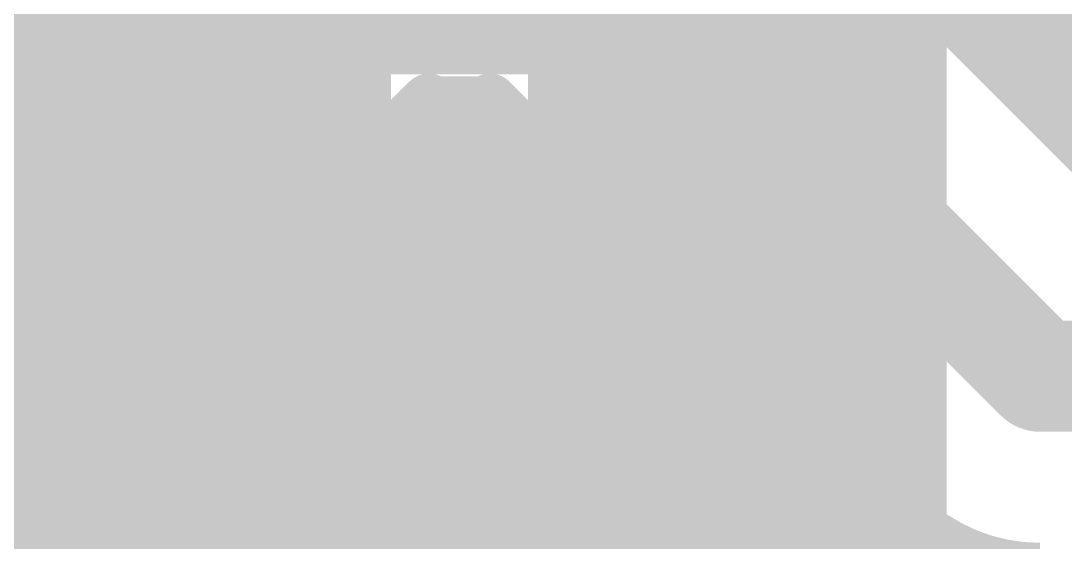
# Model space of a CAD drawing. Header units: inches. Extents: x -0.355 to 0.355, y -0.355 to 0.355.
# Drawn here: x -0.0311 to 0.0429, y -0.2155 to -0.1785 of the extents above; entities that cross this region are included whole.
import ezdxf

# ---------------------------------------------------------------- set-up
doc = ezdxf.new("R2010")
doc.units = ezdxf.units.IN
doc.header["$MEASUREMENT"] = 0
for name, color, linetype in [('BottomLayer', 5, 'Continuous'), ('BottomSolder', 6, 'Continuous'), ('TopLayer', 1, 'Continuous'), ('TopOverlay', 2, 'Continuous'), ('TopPaste', 8, 'Continuous'), ('TopSolder', 216, 'Continuous')]:
    doc.layers.add(name, color=color, linetype=linetype)

# ---------------------------------------------------------------- blocks, each defined once
blk = doc.blocks.new('BF83112DW7_D_7_F_4_B_4')
at = {"layer": 'BottomSolder'}
blk.add_hatch(color=6, dxfattribs=at).paths.add_polyline_path([(-0.1823464, 0.01974815), (-0.1585984, 0.01974815), (-0.1585984, -0.01974795), (-0.1823464, -0.01974795)])
blk = doc.blocks.new('A1004LF_06A_35')
at = {"layer": 'TopLayer'}
for points in [[(-0.03051155, -0.01181115), (-0.00885805, -0.01181115), (-0.00885805, -0.07480325), (-0.03051155, -0.07480325)], [(0.00885845, -0.01181115), (0.03051195, -0.01181115), (0.03051195, -0.07480325), (0.00885845, -0.07480325)]]:
    blk.add_hatch(color=1, dxfattribs=at).paths.add_polyline_path(points)
at = {"layer": 'TopPaste'}
for points in [[(-0.03051155, -0.01181115), (-0.00885805, -0.01181115), (-0.00885805, -0.07480325), (-0.03051155, -0.07480325)], [(0.00885845, -0.01181115), (0.03051195, -0.01181115), (0.03051195, -0.07480325), (0.00885845, -0.07480325)]]:
    blk.add_hatch(color=8, dxfattribs=at).paths.add_polyline_path(points)
at = {"layer": 'TopSolder'}
for points in [[(-0.03451155, -0.00781115), (-0.00485805, -0.00781115), (-0.00485805, -0.07880325), (-0.03451155, -0.07880325)], [(0.00485845, -0.00781115), (0.03451195, -0.00781115), (0.03451195, -0.07880325), (0.00485845, -0.07880325)]]:
    blk.add_hatch(color=216, dxfattribs=at).paths.add_polyline_path(points)

msp = doc.modelspace()

# ---------------------------------------------------------------- linework, layer by layer
at = {"layer": 'BottomLayer'}
for points in [[(0.2641026, -0.0787403, 0.003937, 0.003937, -6.854099371008116), (0.2641026, 0.0787401, 0.003937, 0.003937, 0)], [(0.1271747, -0.2175197, 0.003937, 0.003937, -0.6655036101489082), (-0.2442021, 0.0620764, 0.003937, 0.003937, 0)], [(0.2755906, -0.0039369, 0.003937, 0.003937, -0.8646889940292186), (-0.2641026, -0.0826771, 0.003937, 0.003937, 0)], [(0.0176177, -0.1607288, 0.003937, 0.003937, 0), (0.0468496, -0.1899607, 0.003937, 0.003937, 0)], [(-0.0352363, -0.1978346, 0.007874, 0.007874, 0), (-0.0078741, -0.1704724, 0.007874, 0.007874, 0)], [(0.0078741, -0.1704724, 0.007874, 0.007874, 0), (0.0411419, -0.2037402, 0.007874, 0.007874, 0)], [(0.0334671, -0.1765782, 0.003937, 0.003937, 0), (0.1797452, -0.1765782, 0.003937, 0.003937, 0)], [(0.0338608, -0.1769719, 0.003937, 0.003937, 0), (0.1793576, -0.1769719, 0.003937, 0.003937, 0)], [(0.0342545, -0.1773656, 0.003937, 0.003937, 0), (0.1789683, -0.1773656, 0.003937, 0.003937, 0)], [(0.0346482, -0.1777593, 0.003937, 0.003937, 0), (0.1785773, -0.1777593, 0.003937, 0.003937, 0)], [(0.0350419, -0.178153, 0.003937, 0.003937, 0), (0.1781845, -0.178153, 0.003937, 0.003937, 0)], [(0.0354356, -0.1785467, 0.003937, 0.003937, 0), (0.17779, -0.1785467, 0.003937, 0.003937, 0)], [(0.0358293, -0.1789404, 0.003937, 0.003937, 0), (0.1773938, -0.1789404, 0.003937, 0.003937, 0)], [(0.036223, -0.1793341, 0.003937, 0.003937, 0), (0.1769957, -0.1793341, 0.003937, 0.003937, 0)], [(0.0366167, -0.1797278, 0.003937, 0.003937, 0), (0.1765959, -0.1797278, 0.003937, 0.003937, 0)], [(0.0370104, -0.1801215, 0.003937, 0.003937, 0), (0.1761944, -0.1801215, 0.003937, 0.003937, 0)], [(0.0374041, -0.1805152, 0.003937, 0.003937, 0), (0.175791, -0.1805152, 0.003937, 0.003937, 0)], [(0.0377978, -0.1809089, 0.003937, 0.003937, 0), (0.1753858, -0.1809089, 0.003937, 0.003937, 0)], [(0.0381915, -0.1813026, 0.003937, 0.003937, 0), (0.1749788, -0.1813026, 0.003937, 0.003937, 0)], [(0.0385852, -0.1816963, 0.003937, 0.003937, 0), (0.1745699, -0.1816963, 0.003937, 0.003937, 0)], [(0.0389789, -0.18209, 0.003937, 0.003937, 0), (0.1741592, -0.18209, 0.003937, 0.003937, 0)], [(0.0393726, -0.1824837, 0.003937, 0.003937, 0), (0.1737467, -0.1824837, 0.003937, 0.003937, 0)], [(0.0397663, -0.1828774, 0.003937, 0.003937, 0), (0.1733322, -0.1828774, 0.003937, 0.003937, 0)], [(0.04016, -0.1832711, 0.003937, 0.003937, 0), (0.1729159, -0.1832711, 0.003937, 0.003937, 0)], [(0.0405537, -0.1836648, 0.003937, 0.003937, 0), (0.1724977, -0.1836648, 0.003937, 0.003937, 0)], [(-0.0254927, -0.2075782, 0.003937, 0.003937, 0), (-0.0021664, -0.1842519, 0.003937, 0.003937, 0)], [(-0.0023667, -0.1844522, 0.003937, 0.003937, 0), (0.0023667, -0.1844522, 0.003937, 0.003937, 0)], [(0.0021664, -0.1842519, 0.003937, 0.003937, 0), (0.0313983, -0.2134838, 0.003937, 0.003937, 0)], [(0.0409474, -0.1840585, 0.003937, 0.003937, 0), (0.1720775, -0.1840585, 0.003937, 0.003937, 0)], [(0.0413411, -0.1844522, 0.003937, 0.003937, 0), (0.1716555, -0.1844522, 0.003937, 0.003937, 0)], [(-0.0031541, -0.1852396, 0.003937, 0.003937, 0), (0.0031541, -0.1852396, 0.003937, 0.003937, 0)], [(-0.0027604, -0.1848459, 0.003937, 0.003937, 0), (0.0027604, -0.1848459, 0.003937, 0.003937, 0)], [(0.0417348, -0.1848459, 0.003937, 0.003937, 0), (0.1712314, -0.1848459, 0.003937, 0.003937, 0)], [(0.0421285, -0.1852396, 0.003937, 0.003937, 0), (0.1708055, -0.1852396, 0.003937, 0.003937, 0)], [(-0.0039415, -0.186027, 0.003937, 0.003937, 0), (0.0039415, -0.186027, 0.003937, 0.003937, 0)], [(-0.0035478, -0.1856333, 0.003937, 0.003937, 0), (0.0035478, -0.1856333, 0.003937, 0.003937, 0)], [(0.0425222, -0.1856333, 0.003937, 0.003937, 0), (0.1703775, -0.1856333, 0.003937, 0.003937, 0)], [(0.0429159, -0.186027, 0.003937, 0.003937, 0), (0.1699475, -0.186027, 0.003937, 0.003937, 0)], [(-0.0047289, -0.1868144, 0.003937, 0.003937, 0), (0.0047289, -0.1868144, 0.003937, 0.003937, 0)], [(-0.0043352, -0.1864207, 0.003937, 0.003937, 0), (0.0043352, -0.1864207, 0.003937, 0.003937, 0)], [(0.0433096, -0.1864207, 0.003937, 0.003937, 0), (0.1695156, -0.1864207, 0.003937, 0.003937, 0)], [(0.0437033, -0.1868144, 0.003937, 0.003937, 0), (0.1690816, -0.1868144, 0.003937, 0.003937, 0)], [(-0.0055163, -0.1876018, 0.003937, 0.003937, 0), (0.0055163, -0.1876018, 0.003937, 0.003937, 0)], [(-0.0051226, -0.1872081, 0.003937, 0.003937, 0), (0.0051226, -0.1872081, 0.003937, 0.003937, 0)], [(0.044097, -0.1872081, 0.003937, 0.003937, 0), (0.1686456, -0.1872081, 0.003937, 0.003937, 0)], [(0.0444907, -0.1876018, 0.003937, 0.003937, 0), (0.1682075, -0.1876018, 0.003937, 0.003937, 0)], [(-0.0063037, -0.1883892, 0.003937, 0.003937, 0), (0.0063037, -0.1883892, 0.003937, 0.003937, 0)], [(-0.00591, -0.1879955, 0.003937, 0.003937, 0), (0.00591, -0.1879955, 0.003937, 0.003937, 0)], [(-0.0066974, -0.1887829, 0.003937, 0.003937, 0), (0.0066974, -0.1887829, 0.003937, 0.003937, 0)], [(-0.0074848, -0.1895703, 0.003937, 0.003937, 0), (0.0074848, -0.1895703, 0.003937, 0.003937, 0)], [(-0.0070911, -0.1891766, 0.003937, 0.003937, 0), (0.0070911, -0.1891766, 0.003937, 0.003937, 0)], [(-0.0082722, -0.1903577, 0.003937, 0.003937, 0), (0.0082722, -0.1903577, 0.003937, 0.003937, 0)], [(-0.0078785, -0.189964, 0.003937, 0.003937, 0), (0.0078785, -0.189964, 0.003937, 0.003937, 0)], [(-0.0090596, -0.1911451, 0.003937, 0.003937, 0), (0.0090596, -0.1911451, 0.003937, 0.003937, 0)], [(-0.0086659, -0.1907514, 0.003937, 0.003937, 0), (0.0086659, -0.1907514, 0.003937, 0.003937, 0)], [(-0.009847, -0.1919325, 0.003937, 0.003937, 0), (0.009847, -0.1919325, 0.003937, 0.003937, 0)], [(-0.0094533, -0.1915388, 0.003937, 0.003937, 0), (0.0094533, -0.1915388, 0.003937, 0.003937, 0)], [(-0.0106344, -0.1927199, 0.003937, 0.003937, 0), (0.0106344, -0.1927199, 0.003937, 0.003937, 0)], [(-0.0102407, -0.1923262, 0.003937, 0.003937, 0), (0.0102407, -0.1923262, 0.003937, 0.003937, 0)], [(-0.0114218, -0.1935073, 0.003937, 0.003937, 0), (0.0114218, -0.1935073, 0.003937, 0.003937, 0)], [(-0.0110281, -0.1931136, 0.003937, 0.003937, 0), (0.0110281, -0.1931136, 0.003937, 0.003937, 0)], [(-0.0122092, -0.1942947, 0.003937, 0.003937, 0), (0.0122092, -0.1942947, 0.003937, 0.003937, 0)], [(-0.0118155, -0.193901, 0.003937, 0.003937, 0), (0.0118155, -0.193901, 0.003937, 0.003937, 0)], [(-0.0129966, -0.1950821, 0.003937, 0.003937, 0), (0.0129966, -0.1950821, 0.003937, 0.003937, 0)], [(-0.0126029, -0.1946884, 0.003937, 0.003937, 0), (0.0126029, -0.1946884, 0.003937, 0.003937, 0)], [(-0.0133903, -0.1954758, 0.003937, 0.003937, 0), (0.0133903, -0.1954758, 0.003937, 0.003937, 0)], [(-0.0141777, -0.1962632, 0.003937, 0.003937, 0), (0.0141777, -0.1962632, 0.003937, 0.003937, 0)], [(-0.013784, -0.1958695, 0.003937, 0.003937, 0), (0.013784, -0.1958695, 0.003937, 0.003937, 0)], [(-0.0149651, -0.1970506, 0.003937, 0.003937, 0), (0.0149651, -0.1970506, 0.003937, 0.003937, 0)], [(-0.0145714, -0.1966569, 0.003937, 0.003937, 0), (0.0145714, -0.1966569, 0.003937, 0.003937, 0)], [(-0.0157525, -0.197838, 0.003937, 0.003937, 0), (0.0157525, -0.197838, 0.003937, 0.003937, 0)], [(-0.0153588, -0.1974443, 0.003937, 0.003937, 0), (0.0153588, -0.1974443, 0.003937, 0.003937, 0)], [(-0.0165399, -0.1986254, 0.003937, 0.003937, 0), (0.0165399, -0.1986254, 0.003937, 0.003937, 0)], [(-0.0161462, -0.1982317, 0.003937, 0.003937, 0), (0.0161462, -0.1982317, 0.003937, 0.003937, 0)], [(-0.0173273, -0.1994128, 0.003937, 0.003937, 0), (0.0173273, -0.1994128, 0.003937, 0.003937, 0)], [(-0.0169336, -0.1990191, 0.003937, 0.003937, 0), (0.0169336, -0.1990191, 0.003937, 0.003937, 0)], [(-0.0181147, -0.2002002, 0.003937, 0.003937, 0), (0.0181147, -0.2002002, 0.003937, 0.003937, 0)], [(-0.017721, -0.1998065, 0.003937, 0.003937, 0), (0.017721, -0.1998065, 0.003937, 0.003937, 0)], [(-0.0189021, -0.2009876, 0.003937, 0.003937, 0), (0.0189021, -0.2009876, 0.003937, 0.003937, 0)], [(-0.0185084, -0.2005939, 0.003937, 0.003937, 0), (0.0185084, -0.2005939, 0.003937, 0.003937, 0)], [(-0.0192958, -0.2013813, 0.003937, 0.003937, 0), (0.0192958, -0.2013813, 0.003937, 0.003937, 0)], [(-0.0200832, -0.2021687, 0.003937, 0.003937, 0), (0.0200832, -0.2021687, 0.003937, 0.003937, 0)], [(-0.0196895, -0.201775, 0.003937, 0.003937, 0), (0.0196895, -0.201775, 0.003937, 0.003937, 0)], [(0.0411419, -0.2037402, 0.007874, 0.007874, 0), (0.1279528, -0.2037402, 0.007874, 0.007874, 0)], [(-0.0208706, -0.2029561, 0.003937, 0.003937, 0), (0.0208706, -0.2029561, 0.003937, 0.003937, 0)], [(-0.0204769, -0.2025624, 0.003937, 0.003937, 0), (0.0204769, -0.2025624, 0.003937, 0.003937, 0)], [(-0.021658, -0.2037435, 0.003937, 0.003937, 0), (0.021658, -0.2037435, 0.003937, 0.003937, 0)], [(-0.0212643, -0.2033498, 0.003937, 0.003937, 0), (0.0212643, -0.2033498, 0.003937, 0.003937, 0)], [(-0.0224454, -0.2045309, 0.003937, 0.003937, 0), (0.0224454, -0.2045309, 0.003937, 0.003937, 0)], [(-0.0220517, -0.2041372, 0.003937, 0.003937, 0), (0.0220517, -0.2041372, 0.003937, 0.003937, 0)], [(-0.0232328, -0.2053183, 0.003937, 0.003937, 0), (0.0232328, -0.2053183, 0.003937, 0.003937, 0)], [(-0.0228391, -0.2049246, 0.003937, 0.003937, 0), (0.0228391, -0.2049246, 0.003937, 0.003937, 0)], [(-0.0240202, -0.2061057, 0.003937, 0.003937, 0), (0.0240202, -0.2061057, 0.003937, 0.003937, 0)], [(-0.0236265, -0.205712, 0.003937, 0.003937, 0), (0.0236265, -0.205712, 0.003937, 0.003937, 0)], [(-0.0248076, -0.2068931, 0.003937, 0.003937, 0), (0.0248076, -0.2068931, 0.003937, 0.003937, 0)], [(-0.0244139, -0.2064994, 0.003937, 0.003937, 0), (0.0244139, -0.2064994, 0.003937, 0.003937, 0)], [(-0.0254927, -0.2075782, 0.003937, 0.003937, -0.198912367379658), (-0.0352363, -0.2116141, 0.003937, 0.003937, 0)], [(-0.0254927, -0.2075782, 0.003937, 0.003937, -0.198912367379658), (-0.0352363, -0.2116141, 0.003937, 0.003937, 0)], [(-0.0252013, -0.2072868, 0.003937, 0.003937, 0), (0.0252013, -0.2072868, 0.003937, 0.003937, 0)], [(-0.0260154, -0.2080742, 0.003937, 0.003937, 0), (0.0259887, -0.2080742, 0.003937, 0.003937, 0)], [(-0.0255961, -0.2076805, 0.003937, 0.003937, 0), (0.025595, -0.2076805, 0.003937, 0.003937, 0)], [(-0.0269731, -0.2088616, 0.003937, 0.003937, 0), (0.0267761, -0.2088616, 0.003937, 0.003937, 0)], [(-0.0264723, -0.2084679, 0.003937, 0.003937, 0), (0.0263824, -0.2084679, 0.003937, 0.003937, 0)], [(-0.0281444, -0.209649, 0.003937, 0.003937, 0), (0.0275635, -0.209649, 0.003937, 0.003937, 0)], [(-0.0275264, -0.2092553, 0.003937, 0.003937, 0), (0.0271698, -0.2092553, 0.003937, 0.003937, 0)], [(-0.0296623, -0.2104364, 0.003937, 0.003937, 0), (0.0283509, -0.2104364, 0.003937, 0.003937, 0)], [(-0.0288459, -0.2100427, 0.003937, 0.003937, 0), (0.0279572, -0.2100427, 0.003937, 0.003937, 0)], [(-0.0319799, -0.2112238, 0.003937, 0.003937, 0), (0.0291383, -0.2112238, 0.003937, 0.003937, 0)], [(-0.0306546, -0.2108301, 0.003937, 0.003937, 0), (0.0287446, -0.2108301, 0.003937, 0.003937, 0)], [(-0.1367708, -0.2116175, 0.003937, 0.003937, 0), (0.029532, -0.2116175, 0.003937, 0.003937, 0)], [(-0.1361597, -0.2120112, 0.003937, 0.003937, 0), (0.0299257, -0.2120112, 0.003937, 0.003937, 0)], [(-0.1355447, -0.2124049, 0.003937, 0.003937, 0), (0.0303194, -0.2124049, 0.003937, 0.003937, 0)], [(-0.1349258, -0.2127986, 0.003937, 0.003937, 0), (0.0307131, -0.2127986, 0.003937, 0.003937, 0)], [(-0.1343029, -0.2131923, 0.003937, 0.003937, 0), (0.0311068, -0.2131923, 0.003937, 0.003937, 0)], [(-0.1336759, -0.213586, 0.003937, 0.003937, 0), (0.0315016, -0.213586, 0.003937, 0.003937, 0)], [(0.0411419, -0.2175197, 0.003937, 0.003937, -0.198912367379658), (0.0313983, -0.2134838, 0.003937, 0.003937, 0)], [(0.0411419, -0.2175197, 0.003937, 0.003937, -0.198912367379658), (0.0313983, -0.2134838, 0.003937, 0.003937, 0)], [(-0.1330448, -0.2139797, 0.003937, 0.003937, 0), (0.0319209, -0.2139797, 0.003937, 0.003937, 0)], [(-0.1324095, -0.2143734, 0.003937, 0.003937, 0), (0.0323778, -0.2143734, 0.003937, 0.003937, 0)], [(-0.1317699, -0.2147671, 0.003937, 0.003937, 0), (0.0328786, -0.2147671, 0.003937, 0.003937, 0)], [(-0.1311261, -0.2151608, 0.003937, 0.003937, 0), (0.0334319, -0.2151608, 0.003937, 0.003937, 0)], [(-0.1304779, -0.2155545, 0.003937, 0.003937, 0), (0.0340499, -0.2155545, 0.003937, 0.003937, 0)], [(-0.1298252, -0.2159482, 0.003937, 0.003937, 0), (0.0347513, -0.2159482, 0.003937, 0.003937, 0)], [(-0.1291681, -0.2163419, 0.003937, 0.003937, 0), (0.0355677, -0.2163419, 0.003937, 0.003937, 0)], [(-0.1285064, -0.2167356, 0.003937, 0.003937, 0), (0.03656, -0.2167356, 0.003937, 0.003937, 0)], [(-0.1278401, -0.2171293, 0.003937, 0.003937, 0), (0.0378851, -0.2171293, 0.003937, 0.003937, 0)]]:
    msp.add_lwpolyline(points, format="xyseb", dxfattribs=at)
for points in [[(0.0328766, -0.1769719, 0.0019685, 0.0019685, 1), (0.034845, -0.1769719, 0.0019685, 0.0019685, 1)], [(0.0332703, -0.1773656, 0.0019685, 0.0019685, 1), (0.0352387, -0.1773656, 0.0019685, 0.0019685, 1)], [(0.033664, -0.1777593, 0.0019685, 0.0019685, 1), (0.0356324, -0.1777593, 0.0019685, 0.0019685, 1)], [(0.0340577, -0.178153, 0.0019685, 0.0019685, 1), (0.0360261, -0.178153, 0.0019685, 0.0019685, 1)], [(0.0344514, -0.1785467, 0.0019685, 0.0019685, 1), (0.0364198, -0.1785467, 0.0019685, 0.0019685, 1)], [(0.0348451, -0.1789404, 0.0019685, 0.0019685, 1), (0.0368135, -0.1789404, 0.0019685, 0.0019685, 1)], [(0.0352388, -0.1793341, 0.0019685, 0.0019685, 1), (0.0372072, -0.1793341, 0.0019685, 0.0019685, 1)], [(0.0356325, -0.1797278, 0.0019685, 0.0019685, 1), (0.0376009, -0.1797278, 0.0019685, 0.0019685, 1)], [(0.0360262, -0.1801215, 0.0019685, 0.0019685, 1), (0.0379946, -0.1801215, 0.0019685, 0.0019685, 1)], [(0.0364199, -0.1805152, 0.0019685, 0.0019685, 1), (0.0383883, -0.1805152, 0.0019685, 0.0019685, 1)], [(0.0368136, -0.1809089, 0.0019685, 0.0019685, 1), (0.038782, -0.1809089, 0.0019685, 0.0019685, 1)], [(0.0372073, -0.1813026, 0.0019685, 0.0019685, 1), (0.0391757, -0.1813026, 0.0019685, 0.0019685, 1)], [(0.037601, -0.1816963, 0.0019685, 0.0019685, 1), (0.0395694, -0.1816963, 0.0019685, 0.0019685, 1)], [(0.0379947, -0.18209, 0.0019685, 0.0019685, 1), (0.0399631, -0.18209, 0.0019685, 0.0019685, 1)], [(0.0383884, -0.1824837, 0.0019685, 0.0019685, 1), (0.0403568, -0.1824837, 0.0019685, 0.0019685, 1)], [(0.0387821, -0.1828774, 0.0019685, 0.0019685, 1), (0.0407505, -0.1828774, 0.0019685, 0.0019685, 1)], [(0.0391758, -0.1832711, 0.0019685, 0.0019685, 1), (0.0411442, -0.1832711, 0.0019685, 0.0019685, 1)], [(0.0395695, -0.1836648, 0.0019685, 0.0019685, 1), (0.0415379, -0.1836648, 0.0019685, 0.0019685, 1)], [(-0.0033509, -0.1844522, 0.0019685, 0.0019685, 1), (-0.0013825, -0.1844522, 0.0019685, 0.0019685, 1)], [(-0.0031506, -0.1842519, 0.0019685, 0.0019685, 1), (-0.0011822, -0.1842519, 0.0019685, 0.0019685, 1)], [(0.0011822, -0.1842519, 0.0019685, 0.0019685, 1), (0.0031506, -0.1842519, 0.0019685, 0.0019685, 1)], [(0.0013825, -0.1844522, 0.0019685, 0.0019685, 1), (0.0033509, -0.1844522, 0.0019685, 0.0019685, 1)], [(0.0399632, -0.1840585, 0.0019685, 0.0019685, 1), (0.0419316, -0.1840585, 0.0019685, 0.0019685, 1)], [(0.0403569, -0.1844522, 0.0019685, 0.0019685, 1), (0.0423253, -0.1844522, 0.0019685, 0.0019685, 1)], [(-0.0041383, -0.1852396, 0.0019685, 0.0019685, 1), (-0.0021699, -0.1852396, 0.0019685, 0.0019685, 1)], [(-0.0037446, -0.1848459, 0.0019685, 0.0019685, 1), (-0.0017762, -0.1848459, 0.0019685, 0.0019685, 1)], [(0.0017762, -0.1848459, 0.0019685, 0.0019685, 1), (0.0037446, -0.1848459, 0.0019685, 0.0019685, 1)], [(0.0021699, -0.1852396, 0.0019685, 0.0019685, 1), (0.0041383, -0.1852396, 0.0019685, 0.0019685, 1)], [(0.0407506, -0.1848459, 0.0019685, 0.0019685, 1), (0.042719, -0.1848459, 0.0019685, 0.0019685, 1)], [(0.0411443, -0.1852396, 0.0019685, 0.0019685, 1), (0.0431127, -0.1852396, 0.0019685, 0.0019685, 1)], [(-0.0049257, -0.186027, 0.0019685, 0.0019685, 1), (-0.0029573, -0.186027, 0.0019685, 0.0019685, 1)], [(-0.004532, -0.1856333, 0.0019685, 0.0019685, 1), (-0.0025636, -0.1856333, 0.0019685, 0.0019685, 1)], [(0.0025636, -0.1856333, 0.0019685, 0.0019685, 1), (0.004532, -0.1856333, 0.0019685, 0.0019685, 1)], [(0.0029573, -0.186027, 0.0019685, 0.0019685, 1), (0.0049257, -0.186027, 0.0019685, 0.0019685, 1)], [(0.041538, -0.1856333, 0.0019685, 0.0019685, 1), (0.0435064, -0.1856333, 0.0019685, 0.0019685, 1)], [(0.0419317, -0.186027, 0.0019685, 0.0019685, 1), (0.0439001, -0.186027, 0.0019685, 0.0019685, 1)], [(-0.0057131, -0.1868144, 0.0019685, 0.0019685, 1), (-0.0037447, -0.1868144, 0.0019685, 0.0019685, 1)], [(-0.0053194, -0.1864207, 0.0019685, 0.0019685, 1), (-0.003351, -0.1864207, 0.0019685, 0.0019685, 1)], [(0.003351, -0.1864207, 0.0019685, 0.0019685, 1), (0.0053194, -0.1864207, 0.0019685, 0.0019685, 1)], [(0.0037447, -0.1868144, 0.0019685, 0.0019685, 1), (0.0057131, -0.1868144, 0.0019685, 0.0019685, 1)], [(0.0423254, -0.1864207, 0.0019685, 0.0019685, 1), (0.0442938, -0.1864207, 0.0019685, 0.0019685, 1)], [(0.0427191, -0.1868144, 0.0019685, 0.0019685, 1), (0.0446875, -0.1868144, 0.0019685, 0.0019685, 1)], [(-0.0065005, -0.1876018, 0.0019685, 0.0019685, 1), (-0.0045321, -0.1876018, 0.0019685, 0.0019685, 1)], [(-0.0061068, -0.1872081, 0.0019685, 0.0019685, 1), (-0.0041384, -0.1872081, 0.0019685, 0.0019685, 1)], [(0.0041384, -0.1872081, 0.0019685, 0.0019685, 1), (0.0061068, -0.1872081, 0.0019685, 0.0019685, 1)], [(0.0045321, -0.1876018, 0.0019685, 0.0019685, 1), (0.0065005, -0.1876018, 0.0019685, 0.0019685, 1)], [(0.0431128, -0.1872081, 0.0019685, 0.0019685, 1), (0.0450812, -0.1872081, 0.0019685, 0.0019685, 1)], [(0.0435065, -0.1876018, 0.0019685, 0.0019685, 1), (0.0454749, -0.1876018, 0.0019685, 0.0019685, 1)], [(-0.0072879, -0.1883892, 0.0019685, 0.0019685, 1), (-0.0053195, -0.1883892, 0.0019685, 0.0019685, 1)], [(-0.0068942, -0.1879955, 0.0019685, 0.0019685, 1), (-0.0049258, -0.1879955, 0.0019685, 0.0019685, 1)], [(0.0049258, -0.1879955, 0.0019685, 0.0019685, 1), (0.0068942, -0.1879955, 0.0019685, 0.0019685, 1)], [(0.0053195, -0.1883892, 0.0019685, 0.0019685, 1), (0.0072879, -0.1883892, 0.0019685, 0.0019685, 1)], [(-0.0076816, -0.1887829, 0.0019685, 0.0019685, 1), (-0.0057132, -0.1887829, 0.0019685, 0.0019685, 1)], [(0.0057132, -0.1887829, 0.0019685, 0.0019685, 1), (0.0076816, -0.1887829, 0.0019685, 0.0019685, 1)], [(-0.008469, -0.1895703, 0.0019685, 0.0019685, 1), (-0.0065006, -0.1895703, 0.0019685, 0.0019685, 1)], [(-0.0080753, -0.1891766, 0.0019685, 0.0019685, 1), (-0.0061069, -0.1891766, 0.0019685, 0.0019685, 1)], [(0.0061069, -0.1891766, 0.0019685, 0.0019685, 1), (0.0080753, -0.1891766, 0.0019685, 0.0019685, 1)], [(0.0065006, -0.1895703, 0.0019685, 0.0019685, 1), (0.008469, -0.1895703, 0.0019685, 0.0019685, 1)], [(-0.0092564, -0.1903577, 0.0019685, 0.0019685, 1), (-0.007288, -0.1903577, 0.0019685, 0.0019685, 1)], [(-0.0088627, -0.189964, 0.0019685, 0.0019685, 1), (-0.0068943, -0.189964, 0.0019685, 0.0019685, 1)], [(0.0068943, -0.189964, 0.0019685, 0.0019685, 1), (0.0088627, -0.189964, 0.0019685, 0.0019685, 1)], [(0.007288, -0.1903577, 0.0019685, 0.0019685, 1), (0.0092564, -0.1903577, 0.0019685, 0.0019685, 1)], [(-0.0100438, -0.1911451, 0.0019685, 0.0019685, 1), (-0.0080754, -0.1911451, 0.0019685, 0.0019685, 1)], [(-0.0096501, -0.1907514, 0.0019685, 0.0019685, 1), (-0.0076817, -0.1907514, 0.0019685, 0.0019685, 1)], [(0.0076817, -0.1907514, 0.0019685, 0.0019685, 1), (0.0096501, -0.1907514, 0.0019685, 0.0019685, 1)], [(0.0080754, -0.1911451, 0.0019685, 0.0019685, 1), (0.0100438, -0.1911451, 0.0019685, 0.0019685, 1)], [(-0.0108312, -0.1919325, 0.0019685, 0.0019685, 1), (-0.0088628, -0.1919325, 0.0019685, 0.0019685, 1)], [(-0.0104375, -0.1915388, 0.0019685, 0.0019685, 1), (-0.0084691, -0.1915388, 0.0019685, 0.0019685, 1)], [(0.0084691, -0.1915388, 0.0019685, 0.0019685, 1), (0.0104375, -0.1915388, 0.0019685, 0.0019685, 1)], [(0.0088628, -0.1919325, 0.0019685, 0.0019685, 1), (0.0108312, -0.1919325, 0.0019685, 0.0019685, 1)], [(-0.0116186, -0.1927199, 0.0019685, 0.0019685, 1), (-0.0096502, -0.1927199, 0.0019685, 0.0019685, 1)], [(-0.0112249, -0.1923262, 0.0019685, 0.0019685, 1), (-0.0092565, -0.1923262, 0.0019685, 0.0019685, 1)], [(0.0092565, -0.1923262, 0.0019685, 0.0019685, 1), (0.0112249, -0.1923262, 0.0019685, 0.0019685, 1)], [(0.0096502, -0.1927199, 0.0019685, 0.0019685, 1), (0.0116186, -0.1927199, 0.0019685, 0.0019685, 1)], [(-0.012406, -0.1935073, 0.0019685, 0.0019685, 1), (-0.0104376, -0.1935073, 0.0019685, 0.0019685, 1)], [(-0.0120123, -0.1931136, 0.0019685, 0.0019685, 1), (-0.0100439, -0.1931136, 0.0019685, 0.0019685, 1)], [(0.0100439, -0.1931136, 0.0019685, 0.0019685, 1), (0.0120123, -0.1931136, 0.0019685, 0.0019685, 1)], [(0.0104376, -0.1935073, 0.0019685, 0.0019685, 1), (0.012406, -0.1935073, 0.0019685, 0.0019685, 1)], [(-0.0131934, -0.1942947, 0.0019685, 0.0019685, 1), (-0.011225, -0.1942947, 0.0019685, 0.0019685, 1)], [(-0.0127997, -0.193901, 0.0019685, 0.0019685, 1), (-0.0108313, -0.193901, 0.0019685, 0.0019685, 1)], [(0.0108313, -0.193901, 0.0019685, 0.0019685, 1), (0.0127997, -0.193901, 0.0019685, 0.0019685, 1)], [(0.011225, -0.1942947, 0.0019685, 0.0019685, 1), (0.0131934, -0.1942947, 0.0019685, 0.0019685, 1)], [(-0.0139808, -0.1950821, 0.0019685, 0.0019685, 1), (-0.0120124, -0.1950821, 0.0019685, 0.0019685, 1)], [(-0.0135871, -0.1946884, 0.0019685, 0.0019685, 1), (-0.0116187, -0.1946884, 0.0019685, 0.0019685, 1)], [(0.0116187, -0.1946884, 0.0019685, 0.0019685, 1), (0.0135871, -0.1946884, 0.0019685, 0.0019685, 1)], [(0.0120124, -0.1950821, 0.0019685, 0.0019685, 1), (0.0139808, -0.1950821, 0.0019685, 0.0019685, 1)], [(-0.0143745, -0.1954758, 0.0019685, 0.0019685, 1), (-0.0124061, -0.1954758, 0.0019685, 0.0019685, 1)], [(0.0124061, -0.1954758, 0.0019685, 0.0019685, 1), (0.0143745, -0.1954758, 0.0019685, 0.0019685, 1)], [(-0.0151619, -0.1962632, 0.0019685, 0.0019685, 1), (-0.0131935, -0.1962632, 0.0019685, 0.0019685, 1)], [(-0.0147682, -0.1958695, 0.0019685, 0.0019685, 1), (-0.0127998, -0.1958695, 0.0019685, 0.0019685, 1)], [(0.0127998, -0.1958695, 0.0019685, 0.0019685, 1), (0.0147682, -0.1958695, 0.0019685, 0.0019685, 1)], [(0.0131935, -0.1962632, 0.0019685, 0.0019685, 1), (0.0151619, -0.1962632, 0.0019685, 0.0019685, 1)], [(-0.0159493, -0.1970506, 0.0019685, 0.0019685, 1), (-0.0139809, -0.1970506, 0.0019685, 0.0019685, 1)], [(-0.0155556, -0.1966569, 0.0019685, 0.0019685, 1), (-0.0135872, -0.1966569, 0.0019685, 0.0019685, 1)], [(0.0135872, -0.1966569, 0.0019685, 0.0019685, 1), (0.0155556, -0.1966569, 0.0019685, 0.0019685, 1)], [(0.0139809, -0.1970506, 0.0019685, 0.0019685, 1), (0.0159493, -0.1970506, 0.0019685, 0.0019685, 1)], [(-0.0167367, -0.197838, 0.0019685, 0.0019685, 1), (-0.0147683, -0.197838, 0.0019685, 0.0019685, 1)], [(-0.016343, -0.1974443, 0.0019685, 0.0019685, 1), (-0.0143746, -0.1974443, 0.0019685, 0.0019685, 1)], [(0.0143746, -0.1974443, 0.0019685, 0.0019685, 1), (0.016343, -0.1974443, 0.0019685, 0.0019685, 1)], [(0.0147683, -0.197838, 0.0019685, 0.0019685, 1), (0.0167367, -0.197838, 0.0019685, 0.0019685, 1)], [(-0.0175241, -0.1986254, 0.0019685, 0.0019685, 1), (-0.0155557, -0.1986254, 0.0019685, 0.0019685, 1)], [(-0.0171304, -0.1982317, 0.0019685, 0.0019685, 1), (-0.015162, -0.1982317, 0.0019685, 0.0019685, 1)], [(0.015162, -0.1982317, 0.0019685, 0.0019685, 1), (0.0171304, -0.1982317, 0.0019685, 0.0019685, 1)], [(0.0155557, -0.1986254, 0.0019685, 0.0019685, 1), (0.0175241, -0.1986254, 0.0019685, 0.0019685, 1)], [(-0.0183115, -0.1994128, 0.0019685, 0.0019685, 1), (-0.0163431, -0.1994128, 0.0019685, 0.0019685, 1)], [(-0.0179178, -0.1990191, 0.0019685, 0.0019685, 1), (-0.0159494, -0.1990191, 0.0019685, 0.0019685, 1)], [(0.0159494, -0.1990191, 0.0019685, 0.0019685, 1), (0.0179178, -0.1990191, 0.0019685, 0.0019685, 1)], [(0.0163431, -0.1994128, 0.0019685, 0.0019685, 1), (0.0183115, -0.1994128, 0.0019685, 0.0019685, 1)], [(-0.0190989, -0.2002002, 0.0019685, 0.0019685, 1), (-0.0171305, -0.2002002, 0.0019685, 0.0019685, 1)], [(-0.0187052, -0.1998065, 0.0019685, 0.0019685, 1), (-0.0167368, -0.1998065, 0.0019685, 0.0019685, 1)], [(0.0167368, -0.1998065, 0.0019685, 0.0019685, 1), (0.0187052, -0.1998065, 0.0019685, 0.0019685, 1)], [(0.0171305, -0.2002002, 0.0019685, 0.0019685, 1), (0.0190989, -0.2002002, 0.0019685, 0.0019685, 1)], [(-0.0198863, -0.2009876, 0.0019685, 0.0019685, 1), (-0.0179179, -0.2009876, 0.0019685, 0.0019685, 1)], [(-0.0194926, -0.2005939, 0.0019685, 0.0019685, 1), (-0.0175242, -0.2005939, 0.0019685, 0.0019685, 1)], [(0.0175242, -0.2005939, 0.0019685, 0.0019685, 1), (0.0194926, -0.2005939, 0.0019685, 0.0019685, 1)], [(0.0179179, -0.2009876, 0.0019685, 0.0019685, 1), (0.0198863, -0.2009876, 0.0019685, 0.0019685, 1)], [(-0.02028, -0.2013813, 0.0019685, 0.0019685, 1), (-0.0183116, -0.2013813, 0.0019685, 0.0019685, 1)], [(0.0183116, -0.2013813, 0.0019685, 0.0019685, 1), (0.02028, -0.2013813, 0.0019685, 0.0019685, 1)], [(-0.0210674, -0.2021687, 0.0019685, 0.0019685, 1), (-0.019099, -0.2021687, 0.0019685, 0.0019685, 1)], [(-0.0206737, -0.201775, 0.0019685, 0.0019685, 1), (-0.0187053, -0.201775, 0.0019685, 0.0019685, 1)], [(0.0187053, -0.201775, 0.0019685, 0.0019685, 1), (0.0206737, -0.201775, 0.0019685, 0.0019685, 1)], [(0.019099, -0.2021687, 0.0019685, 0.0019685, 1), (0.0210674, -0.2021687, 0.0019685, 0.0019685, 1)], [(0.0391734, -0.2037402, 0.003937, 0.003937, 1), (0.0431104, -0.2037402, 0.003937, 0.003937, 1)], [(0.0391734, -0.2037402, 0.003937, 0.003937, 1), (0.0431104, -0.2037402, 0.003937, 0.003937, 1)], [(-0.0218548, -0.2029561, 0.0019685, 0.0019685, 1), (-0.0198864, -0.2029561, 0.0019685, 0.0019685, 1)], [(-0.0214611, -0.2025624, 0.0019685, 0.0019685, 1), (-0.0194927, -0.2025624, 0.0019685, 0.0019685, 1)], [(0.0194927, -0.2025624, 0.0019685, 0.0019685, 1), (0.0214611, -0.2025624, 0.0019685, 0.0019685, 1)], [(0.0198864, -0.2029561, 0.0019685, 0.0019685, 1), (0.0218548, -0.2029561, 0.0019685, 0.0019685, 1)], [(-0.0226422, -0.2037435, 0.0019685, 0.0019685, 1), (-0.0206738, -0.2037435, 0.0019685, 0.0019685, 1)], [(-0.0222485, -0.2033498, 0.0019685, 0.0019685, 1), (-0.0202801, -0.2033498, 0.0019685, 0.0019685, 1)], [(0.0202801, -0.2033498, 0.0019685, 0.0019685, 1), (0.0222485, -0.2033498, 0.0019685, 0.0019685, 1)], [(0.0206738, -0.2037435, 0.0019685, 0.0019685, 1), (0.0226422, -0.2037435, 0.0019685, 0.0019685, 1)], [(-0.0234296, -0.2045309, 0.0019685, 0.0019685, 1), (-0.0214612, -0.2045309, 0.0019685, 0.0019685, 1)], [(-0.0230359, -0.2041372, 0.0019685, 0.0019685, 1), (-0.0210675, -0.2041372, 0.0019685, 0.0019685, 1)], [(0.0210675, -0.2041372, 0.0019685, 0.0019685, 1), (0.0230359, -0.2041372, 0.0019685, 0.0019685, 1)], [(0.0214612, -0.2045309, 0.0019685, 0.0019685, 1), (0.0234296, -0.2045309, 0.0019685, 0.0019685, 1)], [(-0.024217, -0.2053183, 0.0019685, 0.0019685, 1), (-0.0222486, -0.2053183, 0.0019685, 0.0019685, 1)], [(-0.0238233, -0.2049246, 0.0019685, 0.0019685, 1), (-0.0218549, -0.2049246, 0.0019685, 0.0019685, 1)], [(0.0218549, -0.2049246, 0.0019685, 0.0019685, 1), (0.0238233, -0.2049246, 0.0019685, 0.0019685, 1)], [(0.0222486, -0.2053183, 0.0019685, 0.0019685, 1), (0.024217, -0.2053183, 0.0019685, 0.0019685, 1)], [(-0.0250044, -0.2061057, 0.0019685, 0.0019685, 1), (-0.023036, -0.2061057, 0.0019685, 0.0019685, 1)], [(-0.0246107, -0.205712, 0.0019685, 0.0019685, 1), (-0.0226423, -0.205712, 0.0019685, 0.0019685, 1)], [(0.0226423, -0.205712, 0.0019685, 0.0019685, 1), (0.0246107, -0.205712, 0.0019685, 0.0019685, 1)], [(0.023036, -0.2061057, 0.0019685, 0.0019685, 1), (0.0250044, -0.2061057, 0.0019685, 0.0019685, 1)], [(-0.0257918, -0.2068931, 0.0019685, 0.0019685, 1), (-0.0238234, -0.2068931, 0.0019685, 0.0019685, 1)], [(-0.0253981, -0.2064994, 0.0019685, 0.0019685, 1), (-0.0234297, -0.2064994, 0.0019685, 0.0019685, 1)], [(0.0234297, -0.2064994, 0.0019685, 0.0019685, 1), (0.0253981, -0.2064994, 0.0019685, 0.0019685, 1)], [(0.0238234, -0.2068931, 0.0019685, 0.0019685, 1), (0.0257918, -0.2068931, 0.0019685, 0.0019685, 1)], [(-0.0264769, -0.2075782, 0.0019685, 0.0019685, 1), (-0.0245085, -0.2075782, 0.0019685, 0.0019685, 1)], [(-0.0264769, -0.2075782, 0.0019685, 0.0019685, 1), (-0.0245085, -0.2075782, 0.0019685, 0.0019685, 1)], [(-0.0264769, -0.2075782, 0.0019685, 0.0019685, 1), (-0.0245085, -0.2075782, 0.0019685, 0.0019685, 1)], [(-0.0261855, -0.2072868, 0.0019685, 0.0019685, 1), (-0.0242171, -0.2072868, 0.0019685, 0.0019685, 1)], [(0.0242171, -0.2072868, 0.0019685, 0.0019685, 1), (0.0261855, -0.2072868, 0.0019685, 0.0019685, 1)], [(-0.0269996, -0.2080742, 0.0019685, 0.0019685, 1), (-0.0250312, -0.2080742, 0.0019685, 0.0019685, 1)], [(-0.0265803, -0.2076805, 0.0019685, 0.0019685, 1), (-0.0246119, -0.2076805, 0.0019685, 0.0019685, 1)], [(0.0246108, -0.2076805, 0.0019685, 0.0019685, 1), (0.0265792, -0.2076805, 0.0019685, 0.0019685, 1)], [(0.0250045, -0.2080742, 0.0019685, 0.0019685, 1), (0.0269729, -0.2080742, 0.0019685, 0.0019685, 1)], [(-0.0279573, -0.2088616, 0.0019685, 0.0019685, 1), (-0.0259889, -0.2088616, 0.0019685, 0.0019685, 1)], [(-0.0274565, -0.2084679, 0.0019685, 0.0019685, 1), (-0.0254881, -0.2084679, 0.0019685, 0.0019685, 1)], [(0.0253982, -0.2084679, 0.0019685, 0.0019685, 1), (0.0273666, -0.2084679, 0.0019685, 0.0019685, 1)], [(0.0257919, -0.2088616, 0.0019685, 0.0019685, 1), (0.0277603, -0.2088616, 0.0019685, 0.0019685, 1)], [(-0.0291286, -0.209649, 0.0019685, 0.0019685, 1), (-0.0271602, -0.209649, 0.0019685, 0.0019685, 1)], [(-0.0285106, -0.2092553, 0.0019685, 0.0019685, 1), (-0.0265422, -0.2092553, 0.0019685, 0.0019685, 1)], [(0.0261856, -0.2092553, 0.0019685, 0.0019685, 1), (0.028154, -0.2092553, 0.0019685, 0.0019685, 1)], [(0.0265793, -0.209649, 0.0019685, 0.0019685, 1), (0.0285477, -0.209649, 0.0019685, 0.0019685, 1)], [(-0.0306465, -0.2104364, 0.0019685, 0.0019685, 1), (-0.0286781, -0.2104364, 0.0019685, 0.0019685, 1)], [(-0.0298301, -0.2100427, 0.0019685, 0.0019685, 1), (-0.0278617, -0.2100427, 0.0019685, 0.0019685, 1)], [(0.026973, -0.2100427, 0.0019685, 0.0019685, 1), (0.0289414, -0.2100427, 0.0019685, 0.0019685, 1)], [(0.0273667, -0.2104364, 0.0019685, 0.0019685, 1), (0.0293351, -0.2104364, 0.0019685, 0.0019685, 1)], [(-0.0329641, -0.2112238, 0.0019685, 0.0019685, 1), (-0.0309957, -0.2112238, 0.0019685, 0.0019685, 1)], [(-0.0316388, -0.2108301, 0.0019685, 0.0019685, 1), (-0.0296704, -0.2108301, 0.0019685, 0.0019685, 1)], [(0.0277604, -0.2108301, 0.0019685, 0.0019685, 1), (0.0297288, -0.2108301, 0.0019685, 0.0019685, 1)], [(0.0281541, -0.2112238, 0.0019685, 0.0019685, 1), (0.0301225, -0.2112238, 0.0019685, 0.0019685, 1)], [(0.0285478, -0.2116175, 0.0019685, 0.0019685, 1), (0.0305162, -0.2116175, 0.0019685, 0.0019685, 1)], [(0.0289415, -0.2120112, 0.0019685, 0.0019685, 1), (0.0309099, -0.2120112, 0.0019685, 0.0019685, 1)], [(0.0293352, -0.2124049, 0.0019685, 0.0019685, 1), (0.0313036, -0.2124049, 0.0019685, 0.0019685, 1)], [(0.0297289, -0.2127986, 0.0019685, 0.0019685, 1), (0.0316973, -0.2127986, 0.0019685, 0.0019685, 1)], [(0.0301226, -0.2131923, 0.0019685, 0.0019685, 1), (0.032091, -0.2131923, 0.0019685, 0.0019685, 1)], [(0.0304141, -0.2134838, 0.0019685, 0.0019685, 1), (0.0323825, -0.2134838, 0.0019685, 0.0019685, 1)], [(0.0304141, -0.2134838, 0.0019685, 0.0019685, 1), (0.0323825, -0.2134838, 0.0019685, 0.0019685, 1)], [(0.0304141, -0.2134838, 0.0019685, 0.0019685, 1), (0.0323825, -0.2134838, 0.0019685, 0.0019685, 1)], [(0.0305174, -0.213586, 0.0019685, 0.0019685, 1), (0.0324858, -0.213586, 0.0019685, 0.0019685, 1)], [(0.0309367, -0.2139797, 0.0019685, 0.0019685, 1), (0.0329051, -0.2139797, 0.0019685, 0.0019685, 1)], [(0.0313936, -0.2143734, 0.0019685, 0.0019685, 1), (0.033362, -0.2143734, 0.0019685, 0.0019685, 1)], [(0.0318944, -0.2147671, 0.0019685, 0.0019685, 1), (0.0338628, -0.2147671, 0.0019685, 0.0019685, 1)], [(0.0324477, -0.2151608, 0.0019685, 0.0019685, 1), (0.0344161, -0.2151608, 0.0019685, 0.0019685, 1)], [(0.0330657, -0.2155545, 0.0019685, 0.0019685, 1), (0.0350341, -0.2155545, 0.0019685, 0.0019685, 1)], [(0.0337671, -0.2159482, 0.0019685, 0.0019685, 1), (0.0357355, -0.2159482, 0.0019685, 0.0019685, 1)], [(0.0345835, -0.2163419, 0.0019685, 0.0019685, 1), (0.0365519, -0.2163419, 0.0019685, 0.0019685, 1)], [(0.0355758, -0.2167356, 0.0019685, 0.0019685, 1), (0.0375442, -0.2167356, 0.0019685, 0.0019685, 1)], [(0.0369009, -0.2171293, 0.0019685, 0.0019685, 1), (0.0388693, -0.2171293, 0.0019685, 0.0019685, 1)]]:
    msp.add_lwpolyline(points, format="xyseb", close=True, dxfattribs=at)
at = {"layer": 'TopLayer'}
for points in [[(0.0255906, -0.1948815, 0.003937, 0.003937, 0), (0.0255906, -0.1505906, 0.003937, 0.003937, 0)], [(-0.0201772, -0.2002953, 0.011811, 0.011811, 0), (-0.0201772, -0.1584646, 0.011811, 0.011811, 0)], [(-0.0196852, -0.2007873, 0.019685, 0.019685, 0), (-0.0196851, -0.2007874, 0.019685, 0.019685, 0)], [(-0.0196851, -0.2844487, 0.019685, 0.019685, 0), (-0.0196851, -0.2007874, 0.019685, 0.019685, 0)], [(0.0196848, -0.2007873, 0.003937, 0.003937, 0), (0.0255906, -0.1948815, 0.003937, 0.003937, 0)], [(-0.0201772, -0.2002953, 0.011811, 0.011811, 0), (-0.0196852, -0.2007873, 0.011811, 0.011811, 0)], [(0.0196848, -0.2844486, 0.003937, 0.003937, 0), (0.0196848, -0.2007873, 0.003937, 0.003937, 0)]]:
    msp.add_lwpolyline(points, format="xyseb", dxfattribs=at)
for points in [[(-0.0246064, -0.2007873, 0.0098425, 0.0098425, 1), (-0.014764, -0.2007873, 0.0098425, 0.0098425, 1)], [(-0.0246063, -0.2007874, 0.0098425, 0.0098425, 1), (-0.0147639, -0.2007874, 0.0098425, 0.0098425, 1)], [(-0.0246063, -0.2007874, 0.0098425, 0.0098425, 1), (-0.0147639, -0.2007874, 0.0098425, 0.0098425, 1)], [(0.0246064, -0.1948815, 0.0019685, 0.0019685, 1), (0.0265748, -0.1948815, 0.0019685, 0.0019685, 1)], [(0.0246064, -0.1948815, 0.0019685, 0.0019685, 1), (0.0265748, -0.1948815, 0.0019685, 0.0019685, 1)], [(-0.0231299, -0.2002953, 0.0059055, 0.0059055, 1), (-0.0172245, -0.2002953, 0.0059055, 0.0059055, 1)], [(-0.0231299, -0.2002953, 0.0059055, 0.0059055, 1), (-0.0172245, -0.2002953, 0.0059055, 0.0059055, 1)], [(-0.0226379, -0.2007873, 0.0059055, 0.0059055, 1), (-0.0167325, -0.2007873, 0.0059055, 0.0059055, 1)], [(0.0187006, -0.2007873, 0.0019685, 0.0019685, 1), (0.020669, -0.2007873, 0.0019685, 0.0019685, 1)], [(0.0187006, -0.2007873, 0.0019685, 0.0019685, 1), (0.020669, -0.2007873, 0.0019685, 0.0019685, 1)]]:
    msp.add_lwpolyline(points, format="xyseb", close=True, dxfattribs=at)
at = {"layer": 'TopOverlay'}
msp.add_lwpolyline([(0.2559055, 0, 0.0051181, 0.0051181, 1), (-0.2559055, 0, 0.0051181, 0.0051181, 1)], format="xyseb", close=True, dxfattribs=at)

# ---------------------------------------------------------------- block references
for name, p, rotation in [('BF83112DW7_D_7_F_4_B_4', (1e-07, 0), 90), ('A1004LF_06A_35', (0, -0.2440945), 180)]:
    msp.add_blockref(name, p, dxfattribs=dict(rotation=rotation))

doc.saveas('drawing.dxf')
